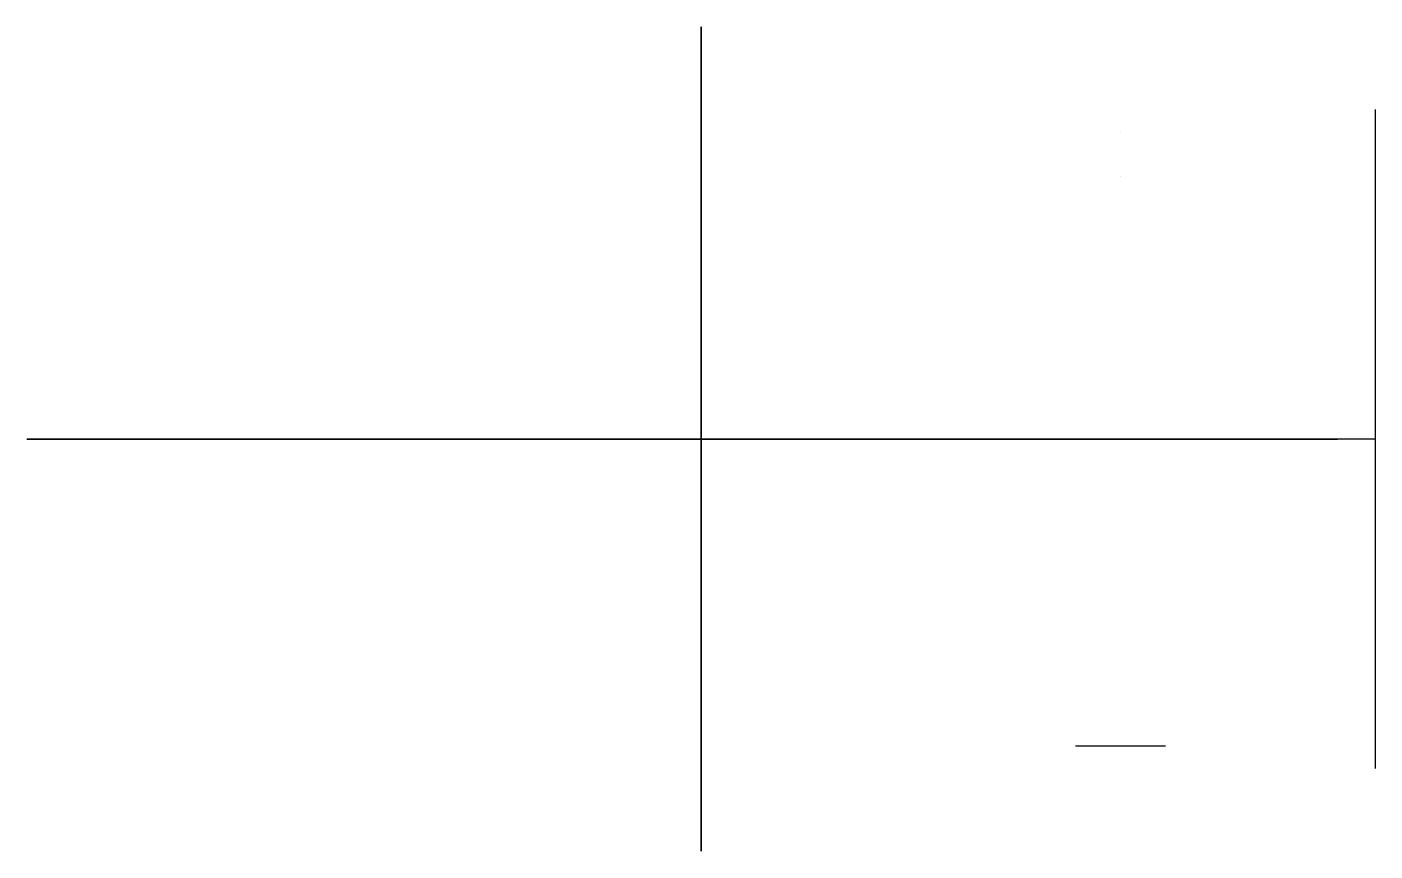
# Model space of a CAD drawing. Header units: millimetres. Extents: x 0 to 90, y 0 to 55.
import ezdxf

# ---------------------------------------------------------------- set-up
doc = ezdxf.new("R2010")
doc.units = ezdxf.units.MM
for name, color, linetype, true_color in [('0.1 - reference lines', 7, 'Continuous', 0xc2ced6), ('1.0 - box', 7, 'Continuous', 0xc2ced6), ('1.1.0 - PCB feet', 7, 'Continuous', 0xc2ced6), ('Layer1', 7, 'Continuous', 0xc2ced6)]:
    doc.layers.add(name, color=color, linetype=linetype, true_color=true_color)

msp = doc.modelspace()

# ---------------------------------------------------------------- linework, layer by layer
at = {"layer": '0.1 - reference lines', "color": 3}
for p, q in [((45, 55), (45, 0)), ((45, 2.5, 17.5), (45, 52.5, 17.5))]:
    msp.add_line(p, q, dxfattribs=at)
at = {"layer": '0.1 - reference lines', "color": 5}
for p, q in [((73, 48, 8.1), (73, 48, 17.5)), ((0, 27.5), (0, 27.5, 20)), ((90, 27.5), (90, 27.5, 20)), ((73, 7, 6.5), (73, 7, 17.5))]:
    msp.add_line(p, q, dxfattribs=at)
at = {"layer": '0.1 - reference lines', "color": 1}
for p, q in [((90, 27.5), (0, 27.5)), ((2.5, 27.5, 17.5), (87.5, 27.5, 17.5)), ((76, 7, 6.5), (70, 7, 6.5))]:
    msp.add_line(p, q, dxfattribs=at)
at = {"layer": '1.0 - box', "color": 2}
for p, q in [((73, 45, 2.5), (73, 45, 6.5)), ((0, 27.5, 17.5), (2.5, 27.5, 17.5))]:
    msp.add_line(p, q, dxfattribs=at)
at = {"layer": '1.1.0 - PCB feet', "color": 5}
for p, q in [((45, 55), (45, 55, 20)), ((45, 0), (45, 0, 20))]:
    msp.add_line(p, q, dxfattribs=at)
at = {"layer": '1.1.0 - PCB feet', "color": 3}
msp.add_line((45, 0, 20), (45, 55, 20), dxfattribs=at)
at = {"layer": '1.1.0 - PCB feet', "color": 1}
msp.add_line((90, 27.5, 20), (0, 27.5, 20), dxfattribs=at)
at = {"layer": 'Layer1', "color": 2}
for p, q in [((90, 49.5, 17.5), (90, 38.5, 17.5)), ((90, 49.5, 17.5), (90, 49.5, 3)), ((90, 38.5, 17.5), (90, 27.5, 17.5)), ((90, 38.5, 17.5), (90, 38.5, 7.05)), ((90, 27.5, 17.5), (90, 16.5, 17.5)), ((90, 16.5, 17.5), (90, 16.5, 7.05)), ((90, 16.5, 17.5), (90, 5.5, 17.5)), ((90, 5.5, 17.5), (90, 5.5, 3))]:
    msp.add_line(p, q, dxfattribs=at)

doc.saveas('drawing.dxf')
